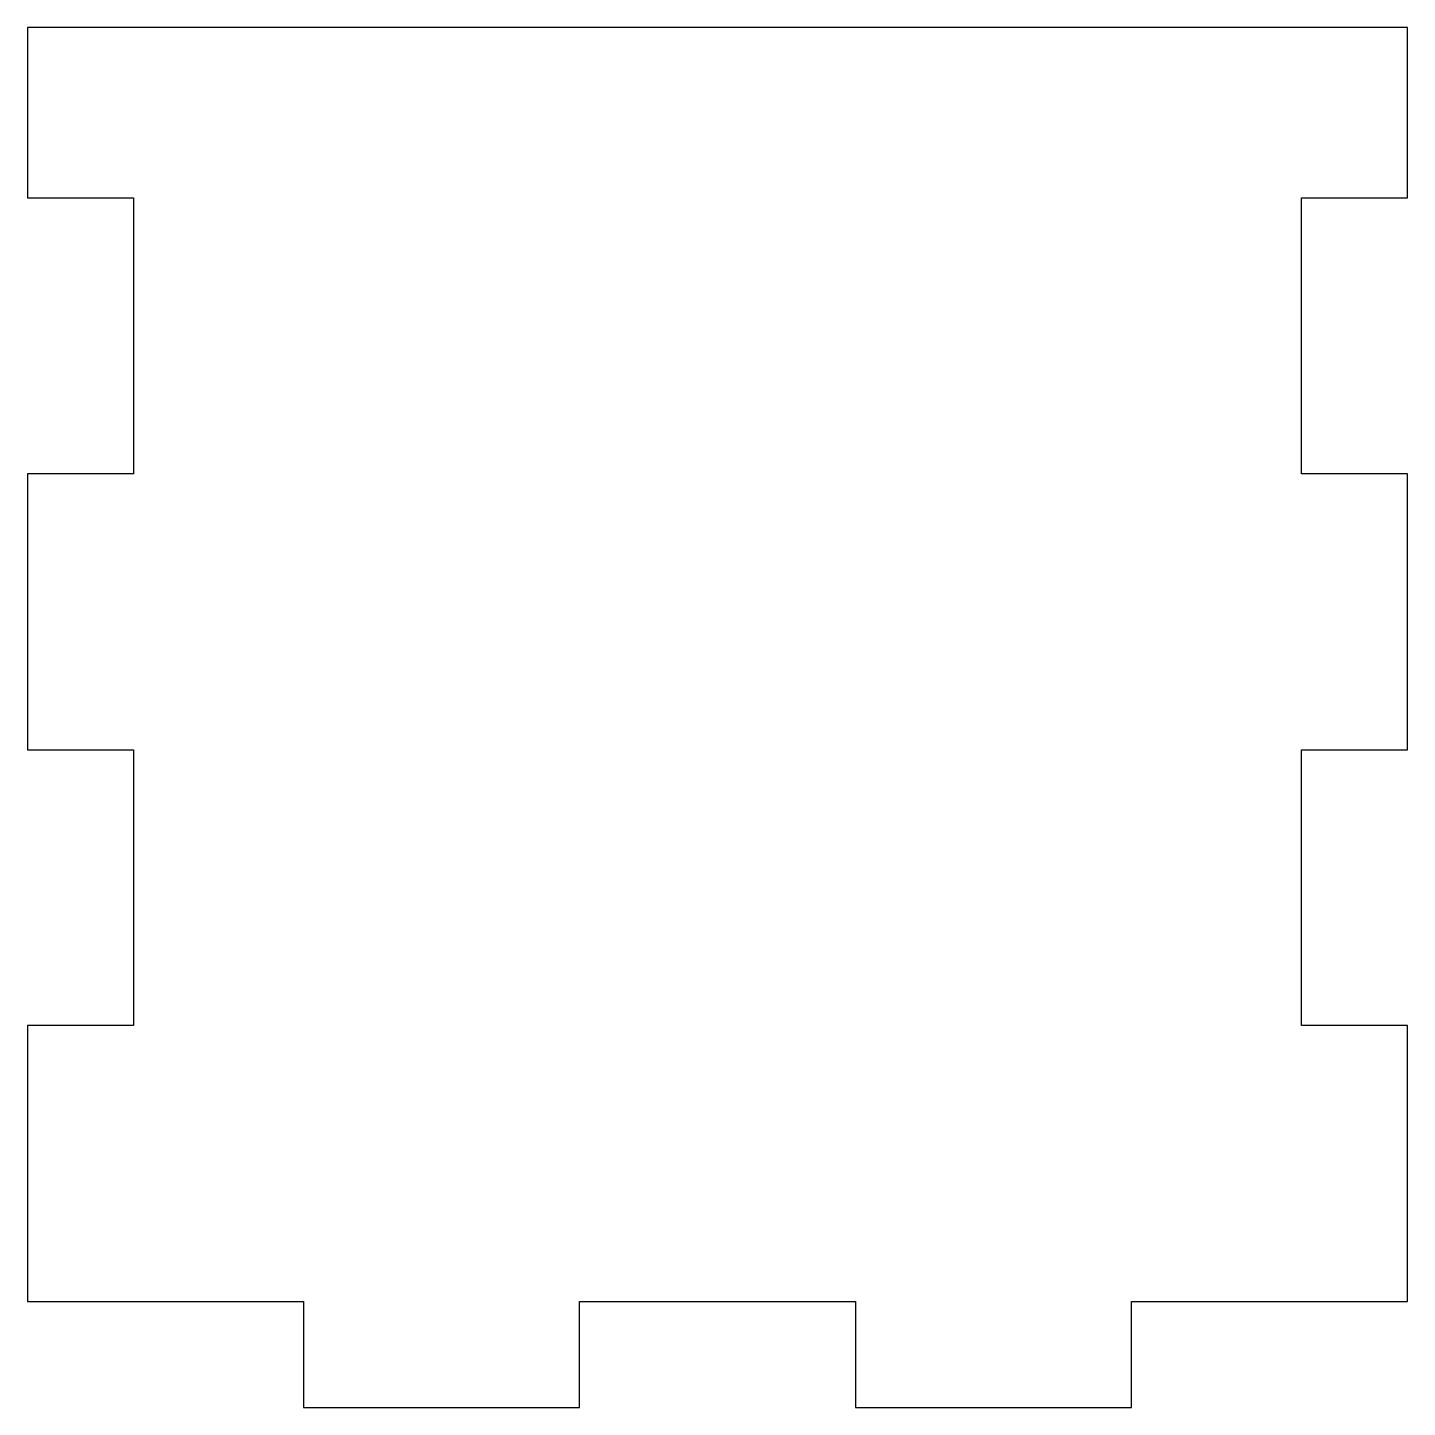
# Model space of a CAD drawing. Header units: millimetres. Extents: x -300 to 0, y 0 to 300.
import ezdxf

# ---------------------------------------------------------------- set-up
doc = ezdxf.new("R2010")
doc.units = ezdxf.units.MM
doc.layers.get('0').update_dxf_attribs({"linetype": 'CONTINUOUS'})

msp = doc.modelspace()

# ---------------------------------------------------------------- linework, layer by layer
msp.add_lwpolyline([(-300, 263), (-277, 263), (-277, 203), (-300, 203), (-300, 143), (-277, 143), (-277, 83), (-300, 83), (-300, 23), (-240, 23), (-240, 0), (-180, 0), (-180, 23), (-120, 23), (-120, 0), (-60, 0), (-60, 23), (0, 23), (0, 83), (-23, 83), (-23, 143), (0, 143), (0, 203), (-23, 203), (-23, 263), (0, 263), (0, 300), (-300, 300)], close=True)

doc.saveas('drawing.dxf')
